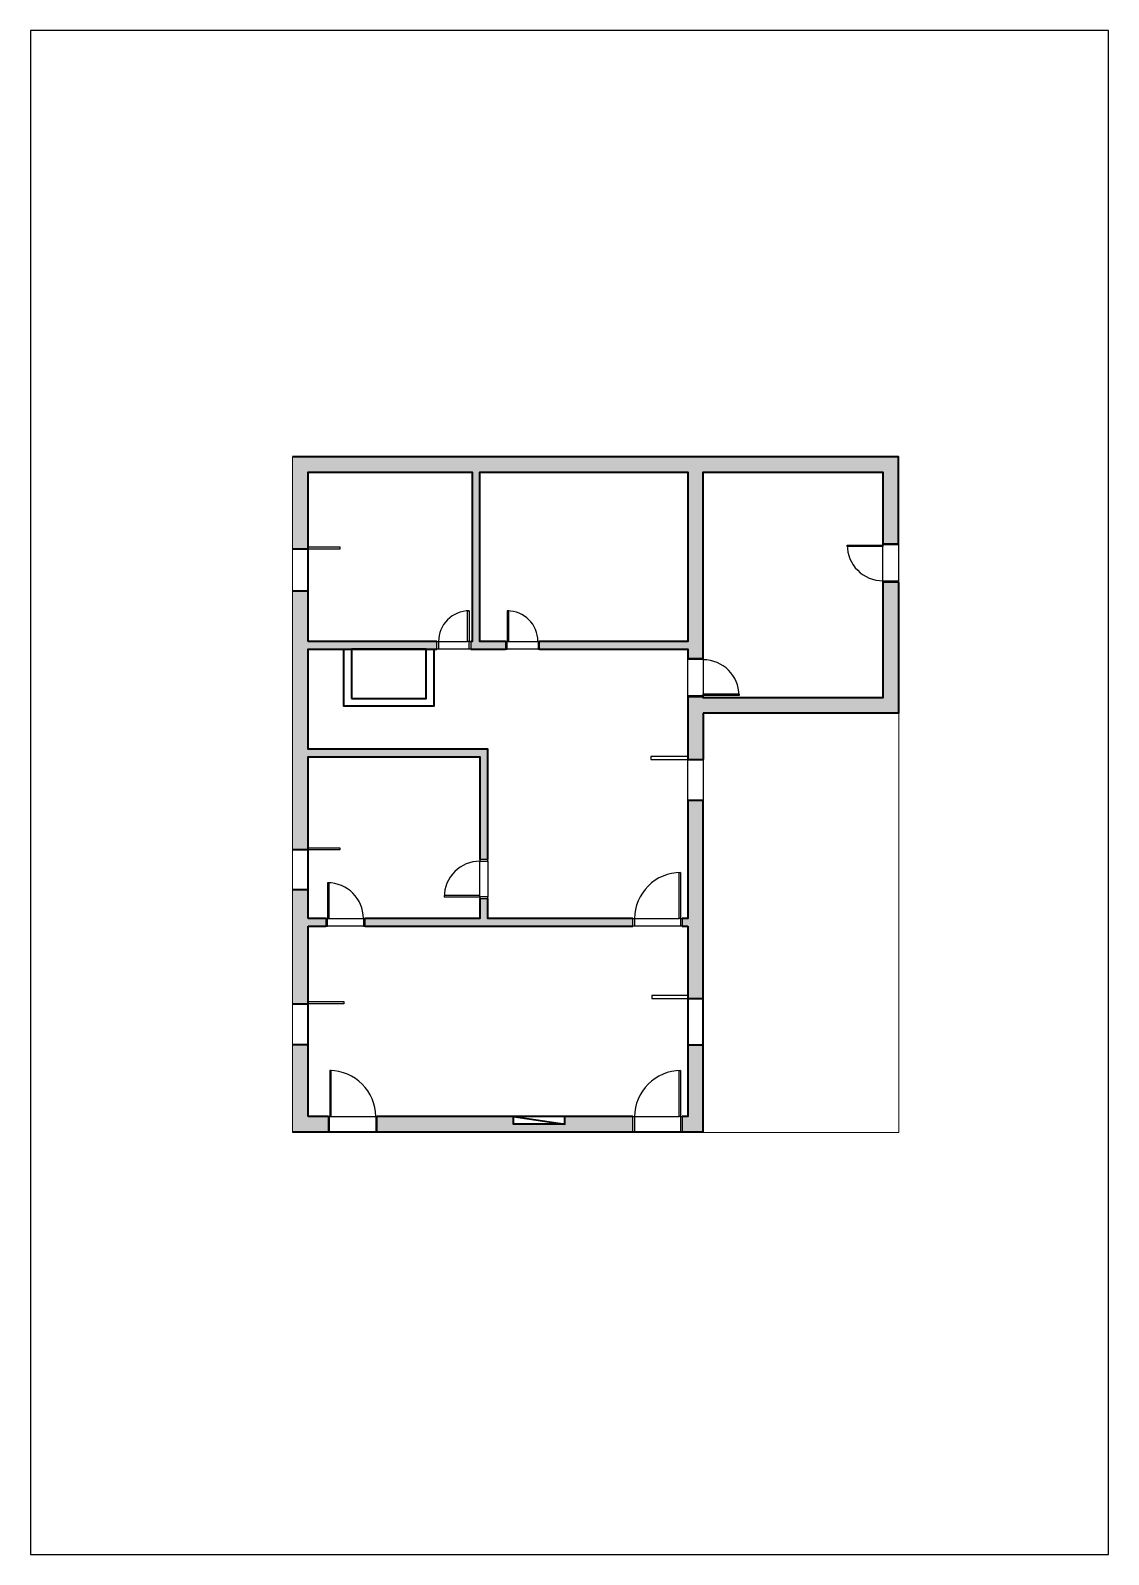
# Paper-space layout 'Layout1' of a CAD drawing. Header units: millimetres. Extents: x 64 to 274, y 59 to 356.
# The model-space entities are those that its viewports show. They can reach past a viewport. Long polylines and large blocks are cut down to what shows.
import ezdxf

# ---------------------------------------------------------------- set-up
doc = ezdxf.new("R2010")
doc.units = ezdxf.units.MM
for name, color, linetype, lineweight in [('A-ALV-___-___-EXI', 250, 'Continuous', 35), ('A-JAN-___-___-EXI', 250, 'Continuous', 25), ('A-PIL-___-___-EXI', 250, 'Continuous', 25), ('A-PIS-___-___-EXI', 250, 'Continuous', 25), ('A-POR-___-___-EXI', 250, 'Continuous', 25)]:
    doc.layers.add(name, color=color, linetype=linetype, lineweight=lineweight)

# ---------------------------------------------------------------- blocks, each defined once
blk = doc.blocks.new('SVG - A4-22645566-Não nomeada')
at = {"layer": 'A-PIL-___-___-EXI'}
for p, q in [((64.29, 356.5), (64.29, 59.5)), ((274.29, 356.5), (64.29, 356.5)), ((274.29, 59.5), (274.29, 356.5)), ((64.29, 59.5), (274.29, 59.5))]:
    blk.add_line(p, q, dxfattribs=at)
blk = doc.blocks.new('porta multiplas_original - Simples - 90 cm-22616581-Planta baixa - Térreo_')
at = {"layer": 'A-JAN-___-___-EXI'}
blk.add_arc((-448, 150), 896, 360, 90, dxfattribs=at)
at = {"layer": 'A-POR-___-___-EXI'}
for p, q in [((-418, 1046), (-448, 1046)), ((-448, 1046), (-448, 150)), ((-418, 150), (-418, 1046)), ((-450, 150), (-480, 150)), ((-480, 150), (-480, -150)), ((-450, -150), (-450, 150)), ((-448, 150), (-418, 150)), ((480, 150), (450, 150)), ((450, 150), (450, -150)), ((480, -150), (480, 150)), ((-480, -150), (-450, -150)), ((450, -150), (480, -150))]:
    blk.add_line(p, q, dxfattribs=at)
blk = doc.blocks.new('porta multiplas_original - Simples - 70 cm-22616893-Planta baixa - Térreo_')
at = {"layer": 'A-JAN-___-___-EXI'}
blk.add_arc((-348, 75), 696, 360, 90, dxfattribs=at)
at = {"layer": 'A-POR-___-___-EXI'}
for p, q in [((-318, 771), (-348, 771)), ((-348, 771), (-348, 75)), ((-318, 75), (-318, 771)), ((-350, 75), (-380, 75)), ((-380, 75), (-380, -75)), ((-350, -75), (-350, 75)), ((-348, 75), (-318, 75)), ((380, 75), (350, 75)), ((350, 75), (350, -75)), ((380, -75), (380, 75)), ((-380, -75), (-350, -75)), ((350, -75), (380, -75))]:
    blk.add_line(p, q, dxfattribs=at)
blk = doc.blocks.new('porta multiplas_original - Simples - 90 cm-22616526-Planta baixa - Térreo_')
at = {"layer": 'A-JAN-___-___-EXI'}
blk.add_arc((-448, -150), 896, 270, 0, dxfattribs=at)
at = {"layer": 'A-POR-___-___-EXI'}
for p, q in [((-480, -150), (-480, 150)), ((-480, 150), (-450, 150)), ((-450, 150), (-450, -150)), ((450, 150), (480, 150)), ((450, -150), (450, 150)), ((480, 150), (480, -150)), ((-450, -150), (-480, -150)), ((-448, -150), (-418, -150)), ((-448, -1046), (-448, -150)), ((-418, -150), (-418, -1046)), ((480, -150), (450, -150)), ((-418, -1046), (-448, -1046))]:
    blk.add_line(p, q, dxfattribs=at)
blk = doc.blocks.new('porta multiplas_original - Simples - 90 cm-22616582-Planta baixa - Térreo_')
at = {"layer": 'A-JAN-___-___-EXI'}
blk.add_arc((-448, -75), 896, 270, 0, dxfattribs=at)
at = {"layer": 'A-POR-___-___-EXI'}
for p, q in [((-480, -75), (-480, 75)), ((-480, 75), (-450, 75)), ((-450, 75), (-450, -75)), ((450, 75), (480, 75)), ((450, -75), (450, 75)), ((480, 75), (480, -75)), ((-450, -75), (-480, -75)), ((-448, -75), (-418, -75)), ((-448, -971), (-448, -75)), ((-418, -75), (-418, -971)), ((480, -75), (450, -75)), ((-418, -971), (-448, -971))]:
    blk.add_line(p, q, dxfattribs=at)
blk = doc.blocks.new('porta multiplas_original - Simples - 70 cm-22616731-Planta baixa - Térreo_')
at = {"layer": 'A-JAN-___-___-EXI'}
blk.add_arc((-348, -150), 696, 270, 360, dxfattribs=at)
at = {"layer": 'A-POR-___-___-EXI'}
for p, q in [((-380, -150), (-380, 150)), ((-380, 150), (-350, 150)), ((-350, 150), (-350, -150)), ((350, 150), (380, 150)), ((350, -150), (350, 150)), ((380, 150), (380, -150)), ((-350, -150), (-380, -150)), ((-348, -150), (-318, -150)), ((-348, -846), (-348, -150)), ((-318, -150), (-318, -846)), ((380, -150), (350, -150)), ((-318, -846), (-348, -846))]:
    blk.add_line(p, q, dxfattribs=at)
blk = doc.blocks.new('porta multiplas_original - Simples - 60 cm-22616851-Planta baixa - Térreo_')
at = {"layer": 'A-JAN-___-___-EXI'}
blk.add_arc((-298, 75), 596, 360, 90, dxfattribs=at)
at = {"layer": 'A-POR-___-___-EXI'}
for p, q in [((-268, 671), (-298, 671)), ((-298, 671), (-298, 75)), ((-268, 75), (-268, 671)), ((-300, 75), (-330, 75)), ((-330, 75), (-330, -75)), ((-300, -75), (-300, 75)), ((-298, 75), (-268, 75)), ((330, 75), (300, 75)), ((300, 75), (300, -75)), ((330, -75), (330, 75)), ((-330, -75), (-300, -75)), ((300, -75), (330, -75))]:
    blk.add_line(p, q, dxfattribs=at)
blk = doc.blocks.new('porta multiplas_original - Simples - 60 cm-22616868-Planta baixa - Térreo_')
at = {"layer": 'A-JAN-___-___-EXI'}
blk.add_arc((-298, -75), 596, 270, 0, dxfattribs=at)
at = {"layer": 'A-POR-___-___-EXI'}
for p, q in [((-330, -75), (-330, 75)), ((-330, 75), (-300, 75)), ((-300, 75), (-300, -75)), ((300, 75), (330, 75)), ((300, -75), (300, 75)), ((330, 75), (330, -75)), ((-300, -75), (-330, -75)), ((-298, -75), (-268, -75)), ((-298, -671), (-298, -75)), ((-268, -75), (-268, -671)), ((330, -75), (300, -75)), ((-268, -671), (-298, -671))]:
    blk.add_line(p, q, dxfattribs=at)

msp = doc.modelspace()

# ---------------------------------------------------------------- hatches: boundary and pattern name
at = {"layer": 'A-ALV-___-___-EXI'}
for points in [[(2229, -12541), (2229, -10741), (1929, -10741), (1929, -12541)], [(13429, -11041), (13729, -11041), (13729, -10741), (2229, -10741), (2229, -11041), (9929, -11041)], [(5579, -14341), (5579, -11041), (5429, -11041), (5429, -14341)], [(2229, -18401), (2229, -13361), (1929, -13361), (1929, -18401)], [(13429, -15741), (13429, -15441), (9929, -15441), (9929, -15741)], [(5579, -16591), (5579, -16441), (2229, -16441), (2229, -16591)], [(9629, -21301), (9929, -21301), (9929, -17441), (9629, -17441), (9629, -19891)], [(2229, -21401), (2229, -19181), (1929, -19181), (1929, -21401)], [(1929, -23901), (2229, -23901), (2229, -22201), (1929, -22201)], [(9629, -23901), (9929, -23901), (9929, -22201), (9629, -22201), (9629, -23601)], [(7229, -23901), (7229, -23751), (6229, -23751), (6229, -23901)]]:
    msp.add_hatch(color=11, dxfattribs=at).paths.add_polyline_path(points)
h = msp.add_hatch(color=11, dxfattribs=at)
h.paths.add_polyline_path([(9629, -16641), (9929, -16641), (9929, -15426), (9629, -15426)])
h.paths.add_polyline_path([(9929, -14666), (9929, -11041), (9629, -11041), (9629, -14666)])
h = msp.add_hatch(color=11, dxfattribs=at)
h.paths.add_polyline_path([(13429, -15741), (13729, -15741), (13729, -13191), (13429, -13191), (13429, -15441)])
h.paths.add_polyline_path([(13729, -12431), (13729, -11041), (13429, -11041), (13429, -12431)])
h = msp.add_hatch(color=11, dxfattribs=at)
h.paths.add_polyline_path([(9629, -14491), (9629, -14341), (6739, -14341), (6739, -14491), (8234, -14491)])
h.paths.add_polyline_path([(6079, -14491), (6079, -14341), (5399, -14341), (5399, -14491)])
h.paths.add_polyline_path([(4739, -14491), (4739, -14341), (2229, -14341), (2229, -14491)])
h = msp.add_hatch(color=11, dxfattribs=at)
h.paths.add_polyline_path([(5579, -19741), (5729, -19741), (5729, -19351), (5579, -19351)])
h.paths.add_polyline_path([(5729, -18591), (5729, -16441), (5579, -16441), (5579, -18591)])
h = msp.add_hatch(color=11, dxfattribs=at)
h.paths.add_polyline_path([(9629, -19891), (9629, -19741), (9519, -19741), (9519, -19891)])
h.paths.add_polyline_path([(8234, -19891), (8559, -19891), (8559, -19741), (3339, -19741), (3339, -19891)])
h.paths.add_polyline_path([(2528, -19891), (2579, -19891), (2579, -19741), (2229, -19741), (2229, -19891)])
h = msp.add_hatch(color=11, dxfattribs=at)
h.paths.add_polyline_path([(6229, -23901), (6229, -23601), (3579, -23601), (3579, -23901)])
h.paths.add_polyline_path([(2619, -23901), (2619, -23601), (2229, -23601), (2229, -23901), (2528, -23901)])
h = msp.add_hatch(color=11, dxfattribs=at)
h.paths.add_polyline_path([(9519, -23901), (9629, -23901), (9629, -23601), (9519, -23601)])
h.paths.add_polyline_path([(8234, -23901), (8559, -23901), (8559, -23601), (7229, -23601), (7229, -23901)])

# ---------------------------------------------------------------- linework, layer by layer
at = {"layer": 'A-ALV-___-___-EXI', "color": 250}
for p, q in [((13429, -12463), (13429, -12461)), ((5367, -14341), (5369, -14341)), ((6109, -14341), (6111, -14341)), ((9929, -15394), (9929, -15396)), ((5579, -19321), (5579, -19319)), ((9487, -19741), (9489, -19741)), ((2649, -23601), (2651, -23601)), ((9487, -23601), (9489, -23601))]:
    msp.add_line(p, q, dxfattribs=at)
at = {"layer": 'A-ALV-___-___-EXI', "color": 7, "lineweight": 35}
for p, q in [((2229, -12541), (1929, -12541)), ((2229, -13361), (1929, -13361)), ((1929, -13361), (1929, -18401)), ((2229, -14341), (2229, -13361)), ((4739, -14341), (2229, -14341)), ((5399, -14491), (6079, -14491)), ((9629, -15426), (9629, -16641)), ((9929, -21301), (9929, -17441)), ((2229, -18401), (1929, -18401)), ((2229, -19181), (1929, -19181)), ((1929, -19181), (1929, -21401)), ((2229, -19741), (2229, -19181)), ((2579, -19741), (2229, -19741)), ((2229, -21401), (2229, -19891)), ((2229, -19891), (2579, -19891)), ((3339, -19891), (8559, -19891)), ((9519, -19891), (9629, -19891)), ((9629, -19891), (9629, -21301)), ((9629, -21301), (9929, -21301)), ((1929, -21401), (2229, -21401)), ((2229, -22201), (1929, -22201)), ((1929, -22201), (1929, -23901)), ((2229, -23601), (2229, -22201)), ((9629, -22201), (9929, -22201)), ((2619, -23601), (2229, -23601)), ((8559, -23601), (7229, -23601)), ((1929, -23901), (2619, -23901)), ((3579, -23901), (8559, -23901))]:
    msp.add_line(p, q, dxfattribs=at)
at = {"layer": 'A-ALV-___-___-EXI'}
for p, q in [((13729, -13191), (13729, -15741)), ((13729, -15741), (9929, -15741)), ((9929, -15741), (9929, -16641)), ((9629, -16641), (9929, -16641)), ((9929, -17441), (9629, -17441))]:
    msp.add_line(p, q, dxfattribs=at)
at = {"layer": 'A-ALV-___-___-EXI', "color": 7, "lineweight": 35}
for points in [[(13729, -12431), (13729, -10741), (1929, -10741), (1929, -12541)], [(2229, -12541), (2229, -11041), (5429, -11041), (5429, -14341), (5399, -14341)], [(6079, -14341), (5579, -14341), (5579, -11041), (9629, -11041), (9629, -14341), (6739, -14341)], [(9929, -14666), (9929, -11041), (13429, -11041), (13429, -12431)], [(13429, -13191), (13429, -15441), (9929, -15441), (9929, -15426)], [(5729, -18591), (5729, -16441), (2229, -16441), (2229, -14491), (4739, -14491)], [(6739, -14491), (9629, -14491), (9629, -14666)], [(2229, -18401), (2229, -16591), (5579, -16591), (5579, -18591)], [(9629, -17441), (9629, -19741), (9519, -19741)], [(5579, -19351), (5579, -19741), (3339, -19741)], [(8559, -19741), (5729, -19741), (5729, -19351)], [(9519, -23901), (9929, -23901), (9929, -22201)], [(9629, -22201), (9629, -23601), (9519, -23601)]]:
    msp.add_lwpolyline(points, dxfattribs=at)
at = {"layer": 'A-ALV-___-___-EXI'}
for points in [[(4679, -14491), (4679, -15601), (2929, -15601), (2929, -14491)], [(7229, -23751), (7229, -23601), (6229, -23601), (7229, -23751), (6229, -23751), (6229, -23601), (3579, -23601)]]:
    msp.add_lwpolyline(points, dxfattribs=at)
msp.add_lwpolyline([(3079, -15451), (4529, -15451), (4529, -14491), (3079, -14491)], close=True, dxfattribs=at)
at = {"layer": 'A-JAN-___-___-EXI', "color": 7, "lineweight": 35}
for p, q in [((1929, -12541), (1929, -13361)), ((2229, -13361), (2229, -12541)), ((1929, -18401), (1929, -19181)), ((2229, -19181), (2229, -18401)), ((9629, -21301), (9629, -22201)), ((9929, -22201), (9929, -21301)), ((1929, -21401), (1929, -22201)), ((2229, -22201), (2229, -21401))]:
    msp.add_line(p, q, dxfattribs=at)
at = {"layer": 'A-JAN-___-___-EXI'}
for p, q in [((9629, -17441), (9629, -16641)), ((9929, -16641), (9929, -17441))]:
    msp.add_line(p, q, dxfattribs=at)
for points in [[(2229, -12496), (2849, -12496), (2849, -12541), (2229, -12541)], [(9629, -16584), (8909, -16584), (8909, -16641), (9629, -16641)], [(2229, -18361), (2849, -18361), (2849, -18401), (2229, -18401)], [(2229, -21361), (2929, -21361), (2929, -21401), (2229, -21401)], [(9629, -21241), (8929, -21241), (8929, -21301), (9629, -21301)]]:
    msp.add_lwpolyline(points, close=True, dxfattribs=at)
at = {"layer": 'A-POR-___-___-EXI', "color": 250}
for p, q in [((13729, -12461), (13729, -13161)), ((13429, -13161), (13429, -12493)), ((4769, -14341), (5337, -14341)), ((5369, -14491), (4769, -14491)), ((6709, -14491), (6109, -14491)), ((6141, -14341), (6709, -14341)), ((9629, -15396), (9629, -14696)), ((9929, -14696), (9929, -15364)), ((5579, -19289), (5579, -18621)), ((5729, -18621), (5729, -19321)), ((2609, -19741), (2611, -19741)), ((3309, -19891), (2609, -19891)), ((2641, -19741), (3309, -19741)), ((8589, -19741), (9457, -19741)), ((9489, -19891), (8589, -19891)), ((2681, -23601), (3549, -23601)), ((8589, -23601), (9457, -23601)), ((3549, -23901), (2649, -23901)), ((9489, -23901), (8589, -23901))]:
    msp.add_line(p, q, dxfattribs=at)

# ---------------------------------------------------------------- block references
at = {"layer": 'A-POR-___-___-EXI'}
for name, p, rotation in [('porta multiplas_original - Simples - 70 cm-22616731-Planta baixa - Térreo_', (13579, -12811), 269.9999999999999), ('porta multiplas_original - Simples - 60 cm-22616868-Planta baixa - Térreo_', (5069, -14416), 180), ('porta multiplas_original - Simples - 70 cm-22616731-Planta baixa - Térreo_', (9779, -15046), 89.99999999999991), ('porta multiplas_original - Simples - 70 cm-22616893-Planta baixa - Térreo_', (5654, -18971), 89.99999999999972), ('porta multiplas_original - Simples - 90 cm-22616582-Planta baixa - Térreo_', (9039, -19816), 180), ('porta multiplas_original - Simples - 90 cm-22616526-Planta baixa - Térreo_', (9039, -23751), 180)]:
    msp.add_blockref(name, p, dxfattribs=dict(at, rotation=rotation))
for name, p in [('porta multiplas_original - Simples - 60 cm-22616851-Planta baixa - Térreo_', (6409, -14416)), ('porta multiplas_original - Simples - 70 cm-22616893-Planta baixa - Térreo_', (2959, -19816)), ('porta multiplas_original - Simples - 90 cm-22616581-Planta baixa - Térreo_', (3099, -23751))]:
    msp.add_blockref(name, p, dxfattribs=at)

psp = doc.layouts.get("Layout1")

# ---------------------------------------------------------------- block references
at = {"layer": 'A-PIS-___-___-EXI'}
psp.add_blockref('SVG - A4-22645566-Não nomeada', (0, 0), dxfattribs=at)

# ---------------------------------------------------------------- viewports
at = {"layer": 'A-ALV-___-___-EXI'}
psp.add_viewport(center=(174.41, 207.59), size=(118.1, 131.7), view_center_point=(7834.27, -17325.96), view_height=13170, dxfattribs=at)

doc.saveas('drawing.dxf')
